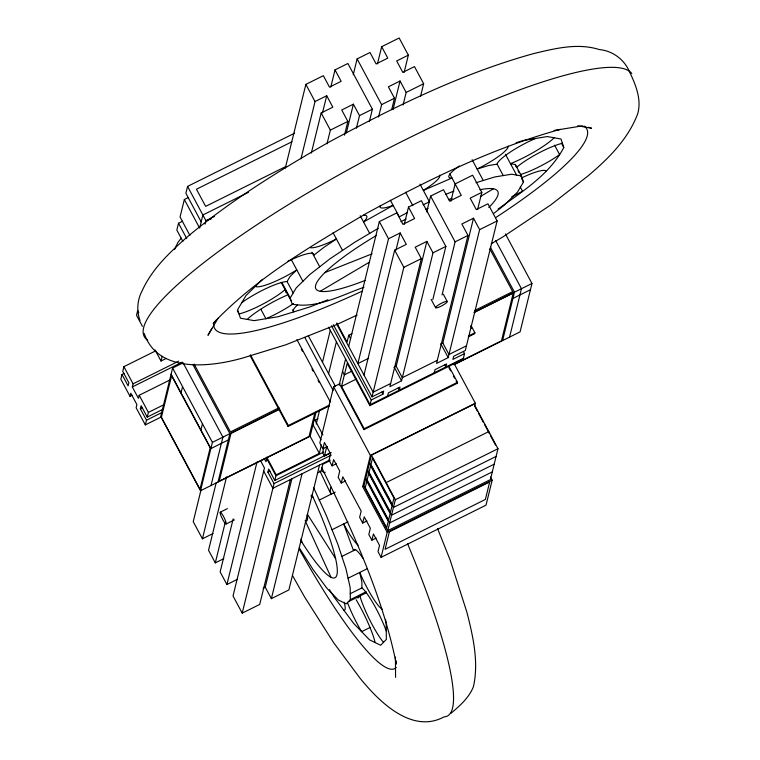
<?xml version="1.0" encoding="UTF-8"?>
<svg xmlns="http://www.w3.org/2000/svg" width="760" height="760" viewBox="0 0 760 760"><rect width="100%" height="100%" fill="white"/><g stroke="black" fill="none" stroke-linecap="round" stroke-linejoin="round"><path stroke-width="1.14" d="M124.108 373.426L121.98 374.481L120.83 379.164L130.017 396.312L132.136 395.257M155.705 350.863L123.899 366.671L122.749 371.355L128.877 382.793L128.107 385.909L121.98 374.481M130.017 396.312L130.786 393.186L136.905 404.624L136.144 407.749L145.321 424.897L161.234 416.993M169.955 379.971L139.213 395.257L138.443 398.382L132.316 386.945L133.085 383.828L123.899 366.671M182.637 221.189L178.514 223.24L176.833 230.109L182.846 241.338M188.461 197.467L184.347 199.519L180.053 216.999L189.895 235.372M294.652 133.171L187.568 186.399L185.877 193.268L201.191 221.853M145.321 424.897L146.48 420.213L140.353 408.776L141.123 405.659L147.24 417.088L163.143 409.184M147.24 417.088L148.39 412.414L139.213 395.257M166.316 358.397L161.016 361.028L162.165 356.345M205.086 224.152L205.931 220.704L187.568 186.399M211.014 485.526L222.898 437.142L183.103 362.815L172.605 368.04L160.721 416.423L200.516 490.742L310.147 436.24L316.084 412.053M181.023 392.863L182.552 386.622M200.916 430.017L202.454 423.776M200.516 490.742L212.401 442.358L172.605 368.04M201.105 489.582L193.23 521.664L202.416 538.811L213.018 533.539M285.323 168.007L305.862 84.379L323.351 75.686L329.479 87.124L341.145 81.32L335.017 69.891L347.899 63.488L372.39 109.221L369.341 121.638M202.416 538.811L216.201 482.685M218.016 482.049L229.9 433.666L192.898 364.572M300.979 158.811L315.048 101.536L305.862 84.379M226.546 476.928L208.534 550.25L215.298 562.875L223.782 558.657M311.324 153.064L321.166 112.964L332.832 107.169L326.705 95.741L315.048 101.536M322.487 112.917L326.705 95.741M330.799 87.067L335.017 69.891M215.298 562.875L225.283 522.225M233.177 518.852L220.143 571.919L226.907 584.544L237.509 579.281M326.981 143.868L330.353 130.121L321.166 112.964M226.907 584.544L257.013 461.976M353.248 74.708L357.124 58.9L370.006 52.497L376.124 63.925L387.79 58.13L381.672 46.692L399.161 38L408.348 55.147L404.13 72.333M344.47 135.166L347.852 121.419L341.724 109.991L353.39 104.186L359.508 115.624L356.411 128.221M346.351 132.829L353.39 104.186M266.769 458.631L266 461.757L264.328 458.631M290.377 479.57L259.711 604.438L242.212 613.13L274.037 483.588L267.909 472.15L268.679 469.034L274.797 480.462L330.99 452.533M274.797 480.462L276.184 474.848L266.712 457.178M329.412 405.906L288.069 426.464L288.297 425.524L250.439 354.844M377.445 63.878L381.672 46.692M378.565 117.049L381.615 104.633L357.124 58.9M319.533 465.082L288.866 589.94L271.367 598.642L265.249 587.204L291.973 478.382M322.44 362.339L330.296 330.353M314.925 412.632L309.054 436.506L219.25 481.156L230.983 433.39L279.585 409.231M271.367 598.642L302.043 473.774M391.685 109.687L394.497 98.23L388.379 86.802L400.035 80.997L406.163 92.435L403.066 105.032M393.005 109.639L400.035 80.997M316.217 424.023L319.589 410.315M328.567 373.768L336.414 341.791M339.995 383.648L333.64 386.812L319.837 443.004L322.895 448.723L327.142 446.614M276.184 474.848L319.333 453.397L321.394 444.99M351.927 333.64L348.745 335.226L347.063 342.085L336.822 322.971M322.895 448.723L324.434 442.481L330.552 453.91L329.023 460.151L332.082 465.87L336.319 463.762M323.722 448.02L322.601 452.589L324.434 456.019L330.799 452.855M339.15 385.206L345.601 358.938M348.669 346.455L379.335 221.587L396.834 212.895L402.952 224.333L414.618 218.528L408.5 207.1L421.373 200.697L445.863 246.43L432.829 299.497M324.434 456.019L326.762 446.576M448.647 365.826L457.491 382.327L457.263 383.268L363.964 429.647L364.192 428.716L341.534 386.412L347.206 363.308L369.863 405.612L463.163 359.233L464.55 353.609L463.429 351.519M420.555 96.339L423.652 83.733L414.466 66.585L402.809 72.38L396.682 60.952L408.348 55.147M332.082 465.87L333.611 459.629L339.739 471.067L338.209 477.308L341.269 483.018L345.505 480.918M379.335 221.587L388.522 238.744L357.856 363.603L368.457 358.34M363.974 375.041L394.649 250.173L406.305 244.378L400.188 232.95L388.522 238.744M395.969 250.126L400.188 232.95M404.272 224.276L408.5 207.1M341.269 483.018L342.798 476.776L361.171 511.081L359.632 517.322L362.7 523.042L366.938 520.933M369.863 405.612L371.241 399.998L331.493 325.774M371.241 399.998L382.907 394.202L383.676 391.077L372.01 396.872L403.835 267.33L394.649 250.173M426.721 211.916L430.606 196.108L443.479 189.706L449.606 201.134L461.272 195.339L449.758 173.85M490.494 477.071L492.167 480.187L486.029 505.162L381.064 557.346L387.201 532.37L362.71 486.637L370.376 455.42L333.64 386.812M363.878 486.058L371.469 455.154L474.097 404.13L497.981 448.723L490.39 479.626L387.752 530.651L363.878 486.058L362.71 486.637M387.59 395.979L388.36 392.863L400.016 387.058L399.247 390.184L398.135 388.094M421.325 258.628L389.889 386.622L401.555 380.817L432.991 252.833L426.863 241.395L415.197 247.199L421.325 258.628L403.835 267.33M426.863 241.395L396.197 366.263L394.079 367.317M362.7 523.042L364.23 516.8L370.358 528.228L368.818 534.48L371.887 540.189L376.124 538.08M450.927 201.086L455.145 183.901L472.644 175.208L481.821 192.356L477.603 209.541M371.887 540.189L373.416 533.947L379.534 545.385L378.005 551.627L381.064 557.346M442.063 294.909L455.097 241.841L430.606 196.108M387.752 530.651L395.342 499.747L371.469 455.154M434.235 372.79L435.005 369.664L446.671 363.869L445.901 366.994L444.78 364.904M467.979 235.439L436.544 363.423L448.2 357.627L479.636 229.643L473.518 218.206L461.852 224L467.979 235.439L455.097 241.841M473.518 218.206L442.842 343.073L440.724 344.128M481.821 192.356L470.164 198.16L476.283 209.589L487.948 203.794L497.135 220.941L465.31 350.493L453.653 356.288L452.884 359.413L464.55 353.609M471 325.479L474.895 332.756L474.667 333.697L468.302 336.86M474.515 406.581L475.342 403.237L454.185 363.736M502.578 340.575L514.463 292.191L490.361 247.18M509.58 337.098L521.464 288.714L495.672 240.559M505.428 233.947L531.962 283.499L520.077 331.882L453.862 364.8M174.629 249.365L177.906 242.44L181.279 238.108M211.802 328.662L207.964 335.302L218.044 318.288M241.803 302.642A32.309 5.928 -28.2 0 1 287.062 281.551L290.044 276.526L296.79 269.866A32.309 5.928 -28.2 0 1 255.407 286.301M363.983 287.28C341.249 295.137 316.863 309.101 292.191 304.114L290.206 298.015L296.162 287.954L309.662 274.635L329.783 258.96L355.158 241.993L378.299 228.294M554.173 137.788A36.841 6.764 -28.2 0 1 510.464 163.656L515.346 164.521L521.464 175.95L523.459 182.058L517.503 192.109L504.003 205.428L493.933 213.266M516.116 142.709L523.602 140.41L547.295 136.562L561.003 138.994L563.787 147.525C549.556 174.648 522.281 191.52 498.132 209.028M324.881 272.574L372.096 253.83M216.419 319.988L213.17 323.399C256.842 277.276 312.541 245.119 366.795 213.151C428.621 179.673 492.223 148.171 560.244 129.39L557.137 129.931M366.206 591.774L350.303 599.678L346.227 603.867L338.266 599.972L326.942 588.269L313.044 569.544L299.298 547.913M357.894 598.063L359.926 595.973A32.309 5.178 63.6 0 0 383.505 642.342M262.485 279.309L245.965 295.611L237.633 309.672L240.416 318.202L254.125 320.635L277.818 316.787L309.89 306.935L327.949 299.763M451.003 713.25C459.904 705.764 469.186 697.642 473.48 686.527C478.933 661.703 472.967 636.044 466.792 611.895L450.205 560.167L437.541 528.523M491.197 243.827L503.405 236.597L550.772 204.924L588.335 175.655C608.646 158.375 628.273 139.042 637.801 113.515C641.782 98.962 635.436 84.085 629.194 71.155C624.026 59.223 612.294 50.721 599.327 49.562C577.733 42.731 555.322 48.441 534.042 53.475C461.405 73.549 393.481 107.179 327.455 142.937C279.091 170.639 231.572 200.165 188.594 235.809C170.373 251.722 152.266 268.441 142.101 290.89C137.208 299.972 136.477 310.916 140.02 320.587M320.264 291.26L369.597 262.067M480.31 196.555L493.401 188.812A103.113 18.933 -28.2 0 1 488.784 207.489M407.398 212.562L399.276 216.857L390.374 200.222M291.878 141.787L196.46 189.221L205.647 206.368L285.665 166.592M330.353 130.121L347.852 121.419M359.508 115.624L372.39 109.221M381.615 104.633L394.497 98.23M406.163 92.435L423.652 83.733M248.463 192.327L202.873 214.985L199.652 228.105L184.347 199.519M214.415 216.486L205.931 220.704L211.337 218.804M133.085 383.828L178.676 361.161M132.316 386.945L182.153 362.168M432.991 252.833L445.863 246.43M479.636 229.643L497.135 220.941M140.353 408.776L142.471 407.721M148.39 412.414L164.293 404.5M146.48 420.213L162.383 412.309M351.794 371.174L344.375 374.86L342.532 371.431M279.053 407.778L230.451 431.936L194.114 364.078M474.648 310.536L512.686 291.631L489.763 248.824M212.401 442.358L279.67 408.918M474.221 312.198L531.962 283.499M474.126 312.522L513.218 293.084L501.486 340.841L453.948 364.477M228.361 439.907L210.871 448.599L171.066 374.281M512.933 298.433L530.423 289.74M341.534 386.412L356.383 379.031M288.297 425.524L329.337 405.118M468.578 335.901L474.895 332.756M314.716 420.318L317.898 418.731M390.659 383.496L373.16 392.188L336.642 323.998M437.304 360.306L402.315 377.701L395.599 365.151M466.459 345.809L448.97 354.502L442.814 343.007M463.391 358.292L370.091 404.681L328.624 327.237M267.909 472.15L270.028 471.095M364.192 428.716L457.491 382.327M323.655 452.067L275.947 475.779L266.484 458.109M274.037 483.588L331.284 455.126M220.191 512.231L227.401 508.639M329.945 459.904L272.878 488.272L263.701 471.115M329.983 460.702L322.8 464.274L321.119 471.143L317.613 472.881M226.157 523.972L234.403 519.878M370.376 455.42L475.342 403.237M319.285 500.061L335.198 492.147M386.166 482.59L488.794 431.575M332.025 529.73L347.928 521.825M395.342 499.747L497.981 448.723M496.081 456.447L393.452 507.471L369.569 462.878M494.181 464.17L391.552 515.194L367.669 470.601M492.281 471.903L389.652 522.918L365.769 478.325M263.122 588.259L265.249 587.204M387.201 532.37L492.167 480.187M341.858 556.434L355.642 549.584M348.061 578.227L367.147 568.746M350.246 593.693L361.912 587.898L361.865 581.903L359.727 572.432A32.309 5.178 63.6 0 0 382.213 609.188M348.26 601.768L366.291 592.809M370.11 627.456L361.627 631.674A32.309 5.178 63.6 0 1 347.814 603.459M423.044 204.829L429.457 201.846L419.995 184.177M357.181 315.039L336.775 324.548L285.694 344.831L242.877 357.979C211.1 367.042 157.795 373.73 144.2 333.402M445.474 194.456L453.891 191.111M475.959 182.732L494.722 176.966L511.67 174.211L521.464 175.95M554.031 130.473L582.702 125.818M535.486 138.482A32.309 5.928 -28.2 0 0 497.106 164.15L488.594 165.528L477.128 169.052A32.309 5.928 -28.2 0 0 508.183 146.053M577.752 125.789L591.546 128.231L588.364 127.3M310.802 495.928L312.901 496.945M329.431 589.684L334.257 597.284L353.695 623.457L369.522 639.825L380.655 645.269L386.346 639.426L386.203 622.678L385.462 619.362M307.543 514.425L335.597 558.6A103.113 16.511 63.6 0 1 331.018 577.286A103.17 16.52 63.6 0 1 301.881 542.156A103.113 16.511 63.6 0 1 300.703 540.284M301.853 542.098L301.084 538.716M292.467 575.472L304.608 596.98L333.602 642.637L359.556 677.578C378.052 700.663 411.549 734.625 444.096 716.851A277.087 44.374 63.6 0 0 407.559 543.675M561.554 143.374L563.787 147.525M554.61 145.207L559.616 154.555A32.309 5.928 -28.2 0 1 520.372 174.543M518.006 170.686L519.128 172.767M520.79 175.883L522.462 178.999M521.788 178.932L523.459 182.058M505.457 154.299L516.591 175.085M520.277 187.017L522.51 191.178A32.309 5.928 -28.2 0 1 511.841 196.716M497.106 164.15L503.234 175.579M472.122 159.695L483.255 180.49M405.593 192.185L412.832 205.703M470.772 326.42L471.884 328.5M443.346 294.243L447.26 301.558A6.593 1.206 -28.2 0 1 438.843 307.183A6.593 1.206 -28.2 0 1 438.178 305.159A6.593 1.206 -28.2 0 1 447.26 301.558M431.119 299.354L435.594 307.714M475.171 407.037L477.365 411.141M478.467 413.193L483.408 422.437M484.509 424.488L489.459 433.722M490.551 435.774L495.501 445.008M440.923 344.033L448.2 357.627M448.913 367.678L450.585 370.794M453.368 375.991L454.48 378.072M456.152 381.188L457.263 383.268M360.212 215.726L369.673 233.396M333.07 232.759L342.532 250.429M394.269 367.232L401.555 380.817M311.933 252.244L319.722 266.798M381.786 392.103L382.907 394.202M348.745 335.226L350.588 338.656M333.383 324.738L372.01 396.872M291.223 259.464L302.917 281.295M287.062 281.551L293.189 292.99M339.473 383.914L363.964 429.647M281.856 282.416L290.206 298.015M281.181 282.349L291.203 301.065M308.275 335.692L335.559 386.622M292.733 309.785L293.854 311.866A32.309 5.928 -28.2 0 1 297.606 304.912M304.779 337.43L333.165 390.44M296.932 339.625L330.334 401.992M301.292 349.125L302.413 351.224M311.942 369.018L313.063 371.108M318.108 380.532L319.228 382.622M260.917 309.358L265.924 318.716A32.309 5.928 -28.2 0 0 293.417 303.601M314.535 419.311L322.886 434.91M312.702 424.175L321.052 439.764M309.871 435.727L319.333 453.397M237.357 310.821L239.02 313.937A32.309 5.928 -28.2 0 0 285.076 289.626L286.073 292.685M250.211 355.775L288.069 426.464M178.514 223.24L186.722 238.554M260.566 460.721L264.461 467.998L233.025 595.982L242.212 613.13M138.785 312.692L137.674 310.612L136.524 315.295L142.462 326.391M155.068 349.933L161.016 361.028M321.575 467.343C352.317 530.356 382.356 594.966 396.33 664.069L395.865 660.592M319.827 470.81L330.952 494.256A36.841 5.899 63.6 0 1 331.607 487.322M313.719 487.834L326.325 515.48L337.791 544.122L345.933 568.755L350.198 587.708L350.303 599.678M331.027 577.286L305.159 520.619A39.587 6.337 63.6 0 0 307.202 514.805M515.346 164.521L516.011 166.554M335.587 558.562L335.597 558.6A103.17 16.52 63.6 0 0 311.961 494.893M395.409 657.115L395.58 677.378M584.126 126.065A211.109 38.76 -28.2 0 1 495.644 217.635M362.577 290.976A211.109 38.76 -28.2 0 1 213.712 324.102M147.725 340.309A277.087 50.863 -28.2 0 1 348.498 169.556A277.087 50.863 -28.2 0 1 631.807 73.511M380.038 205.884A32.309 5.928 -28.2 0 0 393.148 205.418L363.546 221.968A36.841 6.764 -28.2 0 0 363.555 215.203M310.137 247.598A32.309 5.928 -28.2 0 0 336.404 239.001L323.665 247.523L313.604 255.36A32.309 5.928 -28.2 0 0 287.802 261.335M516.344 167.57A32.309 5.928 -28.2 0 1 562.39 143.26M439.669 175.199A32.309 5.928 -28.2 0 1 423.339 190.409L451.981 178.011A32.309 5.928 -28.2 0 1 459.325 165.965M521.987 177.755A32.309 5.928 -28.2 0 1 546.012 170.905M247.247 319.418A36.841 6.764 -28.2 0 1 287.005 295.184M365.17 280.421A103.17 18.943 -28.2 0 1 315.647 285.323A103.17 18.943 -28.2 0 1 376.504 235.4M400.919 221.72A103.17 18.943 -28.2 0 1 406.096 219.032M425.847 209.37A103.17 18.943 -28.2 0 1 428.051 208.364M448.495 199.652A103.17 18.943 -28.2 0 1 451.991 198.293M479.911 189.734A103.17 18.943 -28.2 0 1 493.401 188.812M396.264 667.442A211.109 33.811 63.6 0 1 299.335 549.347M358.159 545.139A32.309 5.178 63.6 0 1 343.691 523.934L353.523 550.639A32.309 5.178 63.6 0 1 363.033 558.372M361.912 587.898A32.309 5.178 63.6 0 1 386.279 631.047M356.136 599.716A36.841 5.899 63.6 0 1 375.108 642.561M344.166 602.29A32.309 5.178 63.6 0 1 343.976 610.375M325.242 472.235A32.309 5.178 63.6 0 1 321.936 470.905M171.608 375.734L161.405 417.249L199.984 489.288L210.178 447.773L171.608 375.734M366.842 481.241L365.256 487.72L386.688 527.734L388.274 521.255L366.842 481.241M368.742 473.518L367.147 479.987L388.578 520.011L390.174 513.532L368.742 473.518M370.642 465.785L369.046 472.264L390.478 512.288L392.074 505.808L370.642 465.785M372.533 458.061L370.947 464.541L392.378 504.554L393.965 498.085L372.533 458.061M389.376 531.839L385.082 549.318L485.383 499.453L489.678 481.973L389.376 531.839M220.514 514.51A6.593 1.054 63.6 0 0 225.853 523.982A6.593 1.054 63.6 0 0 223.155 515.803A6.593 1.054 63.6 0 0 220.514 514.51"/></g></svg>
